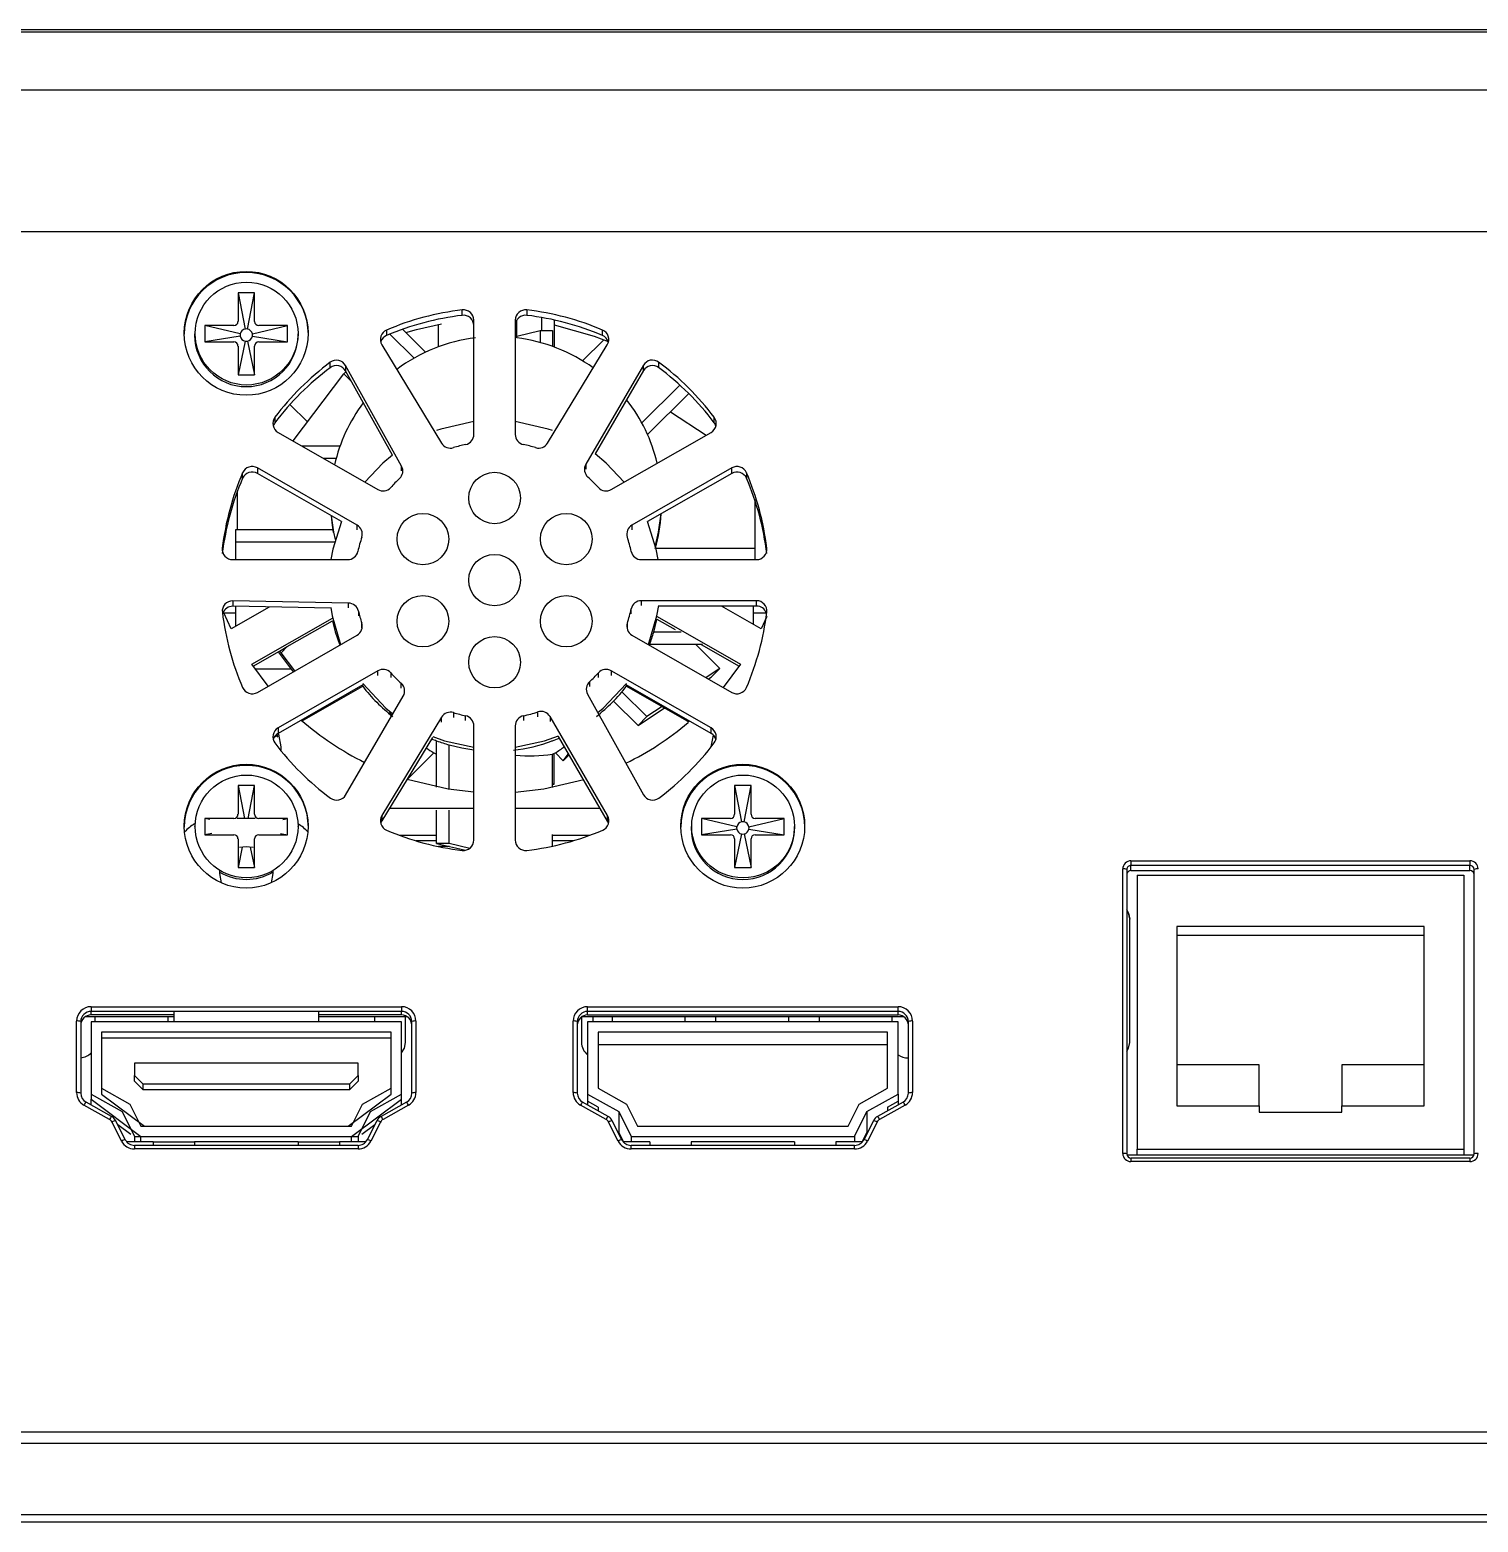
# Model space of a CAD drawing. Header units: millimetres. Extents: x 102 to 710, y 145 to 429.
# Drawn here: x 581.69 to 616.69, y 170.69 to 206.75 of the extents above; entities that cross this region are included whole.
import ezdxf

# ---------------------------------------------------------------- set-up
doc = ezdxf.new("R2010")
doc.units = ezdxf.units.MM

msp = doc.modelspace()

# ---------------------------------------------------------------- linework, layer by layer
at = {"color": 7, "linetype": 'Continuous', "lineweight": 25}
for p, q in [((698.6356, 206.6885), (522.1572, 206.6885)), ((698.6315, 206.7471), (522.1613, 206.7471)), ((522.0624, 205.2972), (698.7304, 205.2972)), ((698.8418, 201.8662), (521.951, 201.8662)), ((587.1214, 200.3964), (586.7214, 200.3964)), ((586.7214, 200.3964), (586.7214, 199.7023)), ((586.7214, 200.3964), (586.892, 199.5181)), ((586.9508, 199.5181), (587.1214, 200.3964)), ((587.1214, 199.7023), (587.1214, 200.3964)), ((592.142, 199.8486), (592.142, 199.9795)), ((593.7008, 199.9795), (593.7008, 199.8486)), ((594.0587, 199.7967), (594.0587, 199.4807)), ((585.6714, 199.4049), (585.6714, 199.373)), ((586.6214, 199.6032), (585.9214, 199.6032)), ((585.9214, 199.6032), (585.9214, 199.2066)), ((586.7743, 199.4014), (585.9214, 199.6032)), ((587.0685, 199.4014), (587.9214, 199.6032)), ((587.9214, 199.6032), (587.2214, 199.6032)), ((587.9214, 199.2066), (587.9214, 199.6032)), ((588.1714, 199.373), (588.1714, 199.4049)), ((590.312, 199.4937), (590.312, 199.3628)), ((590.6954, 199.5121), (591.2541, 198.9581)), ((591.5587, 199.6304), (591.5587, 199.0854)), ((592.4214, 196.9701), (592.4214, 199.7331)), ((593.4214, 199.7331), (593.4214, 196.9701)), ((593.4587, 199.3051), (593.4587, 199.7326)), ((593.4587, 199.3485), (594.0214, 199.4807)), ((594.0214, 199.4807), (594.0214, 199.1937)), ((594.0214, 199.4807), (594.3214, 199.4807)), ((594.3214, 199.4807), (594.3214, 199.099)), ((594.3587, 199.7377), (594.3587, 199.0854)), ((595.5308, 199.3628), (595.5308, 199.4937)), ((586.7743, 199.3431), (585.9214, 199.2066)), ((585.9214, 199.2066), (586.6214, 199.2066)), ((586.892, 199.2264), (586.7214, 198.4135)), ((586.7214, 199.1075), (586.7214, 198.4135)), ((586.9508, 199.2264), (587.1214, 198.4135)), ((587.0685, 199.3431), (587.9214, 199.2066)), ((587.1214, 198.4135), (587.1214, 199.1075)), ((587.2214, 199.2066), (587.9214, 199.2066)), ((590.1964, 199.1375), (591.6408, 196.7606)), ((590.3891, 199.3951), (590.975, 198.8142)), ((594.202, 196.7606), (595.6464, 199.1375)), ((595.5591, 199.2589), (595.048, 198.7522)), ((588.9525, 198.5839), (588.9525, 198.7147)), ((596.8859, 198.718), (596.8859, 198.5872)), ((586.7214, 198.4135), (587.1214, 198.4135)), ((588.0529, 196.8129), (589.2798, 198.4369)), ((589.2798, 198.4369), (589.3309, 198.4876)), ((589.2798, 198.4369), (589.4566, 198.2616)), ((590.6731, 196.2062), (589.3211, 198.636)), ((589.3211, 198.636), (589.3211, 198.5052)), ((590.4534, 196.4703), (589.3211, 198.5052)), ((596.5198, 198.6433), (595.1277, 196.2505)), ((596.5198, 198.5125), (595.3495, 196.5009)), ((596.5198, 198.5125), (596.5198, 198.6433)), ((597.3991, 198.1653), (596.4792, 197.2532)), ((597.6155, 197.9592), (596.6185, 196.9707)), ((587.9762, 197.6947), (588.4009, 197.2736)), ((587.6135, 197.3849), (587.6135, 197.254)), ((597.1715, 197.5189), (598.032, 196.9517)), ((598.2293, 197.254), (598.2293, 197.3849)), ((587.6888, 197.0216), (590.1, 195.6401)), ((595.7428, 195.6401), (598.154, 197.0216)), ((588.262, 196.6932), (589.1878, 196.6932)), ((589.6, 194.7806), (587.1888, 196.1621)), ((587.1888, 196.1621), (587.1888, 196.0313)), ((588.7811, 196.3957), (589.0947, 196.3957)), ((598.654, 196.1621), (596.2428, 194.7806)), ((598.654, 196.0313), (598.654, 196.1621)), ((586.8341, 195.9143), (586.8341, 196.0452)), ((589.2249, 194.8647), (587.1888, 196.0313)), ((598.654, 196.0313), (596.6179, 194.8647)), ((599.0087, 196.0452), (599.0087, 195.9143)), ((586.7087, 194.6722), (586.7087, 195.6029)), ((599.2087, 195.392), (599.2087, 194.2146)), ((586.6714, 194.6722), (589.0132, 194.6722)), ((586.6714, 194.3747), (586.6714, 194.6722)), ((586.6714, 193.9468), (586.6714, 194.3747)), ((586.6714, 194.3747), (589.0574, 194.3747)), ((599.2087, 194.2146), (596.825, 194.2146)), ((599.2087, 194.2146), (599.2087, 193.9468)), ((586.5907, 193.9468), (589.3748, 193.9468)), ((596.468, 193.9468), (599.2521, 193.9468)), ((589.3925, 192.8962), (586.5961, 192.9491)), ((586.5961, 192.9491), (586.5961, 192.8182)), ((599.2521, 192.9544), (596.468, 192.9544)), ((599.2521, 192.8235), (599.2521, 192.9544)), ((586.3794, 192.6592), (586.6714, 192.6592)), ((586.5535, 192.2764), (586.3794, 192.6592)), ((587.4711, 192.8017), (586.5535, 192.2764)), ((588.9609, 192.7735), (586.5961, 192.8182)), ((586.6714, 192.3439), (586.6714, 192.8168)), ((596.8477, 192.5719), (598.8639, 191.4178)), ((599.2521, 192.8235), (596.8887, 192.8235)), ((599.3639, 192.2764), (598.4081, 192.8235)), ((599.1714, 192.8235), (599.1714, 192.3866)), ((599.1714, 192.6592), (599.4874, 192.6592)), ((599.5021, 192.5751), (599.3639, 192.2764)), ((587.0535, 191.4178), (589.0028, 192.5336)), ((587.912, 191.844), (589.0065, 192.4705)), ((597.4288, 192.1936), (596.7672, 192.1936)), ((596.8442, 192.5087), (597.2845, 192.2566)), ((587.1888, 190.739), (589.6, 192.1205)), ((587.7211, 191.7347), (587.912, 191.844)), ((587.7615, 191.6947), (587.912, 191.844)), ((589.1714, 191.9041), (589.1714, 191.8961)), ((589.1744, 191.8961), (589.1714, 191.8961)), ((596.2428, 192.1205), (598.654, 190.739)), ((597.9485, 191.8961), (596.6684, 191.8961)), ((598.3681, 191.3177), (597.7846, 191.8961)), ((597.9143, 191.8961), (598.8317, 191.3709)), ((587.0856, 191.3709), (587.7211, 191.7347)), ((587.691, 191.7175), (588.0552, 191.2354)), ((587.7615, 191.6947), (587.7211, 191.7347)), ((588.0924, 191.2567), (587.7615, 191.6947)), ((587.4509, 190.8892), (587.0535, 191.4178)), ((587.1292, 191.3088), (587.9998, 191.3088)), ((590.1, 191.2611), (587.6888, 189.8796)), ((598.154, 189.8796), (595.7428, 191.2611)), ((598.3681, 191.3177), (598.0314, 191.0957)), ((598.0886, 191.063), (598.1559, 191.1073)), ((598.1559, 191.1073), (598.3681, 191.3177)), ((598.8639, 191.4178), (598.4424, 190.8602)), ((589.7411, 190.9246), (587.6888, 189.7487)), ((588.2715, 190.0501), (589.7345, 190.8875)), ((589.7345, 190.8875), (589.7345, 190.9208)), ((596.6003, 190.1524), (595.9979, 190.7496)), ((598.154, 189.7487), (596.1017, 190.9246)), ((596.1083, 190.8875), (596.1083, 190.9208)), ((596.1083, 190.8875), (597.6161, 190.0245)), ((589.323, 188.2578), (590.7151, 190.6506)), ((595.1697, 190.6949), (596.5217, 188.2651)), ((596.3882, 189.9421), (595.7973, 190.5278)), ((596.9685, 190.3951), (596.6003, 190.1524)), ((591.6408, 190.1405), (590.1964, 187.7636)), ((595.6537, 187.7616), (594.2617, 190.1544)), ((596.3882, 189.9421), (597.0258, 190.3624)), ((596.6003, 190.1524), (596.3882, 189.9421)), ((597.6056, 190.0156), (597.5702, 190.0507)), ((587.6032, 189.6676), (587.6829, 189.7131)), ((587.6537, 189.6965), (587.6815, 189.6597)), ((587.6888, 189.8796), (587.6888, 189.7487)), ((592.4214, 187.168), (592.4214, 189.931)), ((593.4214, 189.931), (593.4214, 187.168)), ((595.6537, 187.6308), (594.4663, 189.6718)), ((598.154, 189.7487), (598.154, 189.8796)), ((598.1587, 189.4217), (598.211, 189.7039)), ((598.2194, 189.6791), (598.2396, 189.6676)), ((587.7587, 189.4217), (587.754, 189.3362)), ((591.4237, 189.6525), (590.1964, 187.6328)), ((591.5214, 188.4516), (591.5214, 189.5692)), ((591.8214, 188.3969), (591.8214, 189.4713)), ((594.3214, 189.5662), (594.2989, 189.5609)), ((594.3133, 189.5662), (594.3214, 189.5662)), ((594.3214, 189.5692), (594.3214, 189.5662)), ((590.8069, 188.6374), (591.4514, 189.2764)), ((594.3214, 188.4368), (594.3214, 189.2477)), ((594.3587, 188.5213), (594.3587, 189.2628)), ((594.3914, 189.2764), (594.5831, 189.0863)), ((594.5831, 189.0863), (594.7095, 189.2537)), ((594.725, 189.2271), (594.5831, 189.0863)), ((587.1214, 188.4877), (586.7214, 188.4877)), ((586.7214, 188.4877), (586.7214, 187.7937)), ((586.7214, 188.4877), (586.8758, 187.6925)), ((586.9669, 187.6925), (587.1214, 188.4877)), ((587.1214, 187.7937), (587.1214, 188.4877)), ((594.3587, 188.5213), (594.3214, 188.53)), ((594.3214, 188.5213), (594.3587, 188.5213)), ((599.1214, 188.4877), (598.7214, 188.4877)), ((598.7214, 188.4877), (598.7214, 187.7937)), ((598.7214, 188.4877), (598.892, 187.6094)), ((598.9508, 187.6094), (599.1214, 188.4877)), ((599.1214, 187.7937), (599.1214, 188.4877)), ((592.4214, 187.9346), (590.3798, 187.9346)), ((591.5214, 187.0876), (591.5214, 187.8889)), ((591.8214, 187.0876), (591.8214, 187.8889)), ((595.477, 187.9346), (593.4214, 187.9346)), ((586.6214, 187.6945), (585.9214, 187.6945)), ((585.9214, 187.6945), (585.9214, 187.2979)), ((586.0419, 187.666), (585.9214, 187.6945)), ((587.1381, 187.6925), (586.7047, 187.6925)), ((587.9214, 187.6945), (587.2214, 187.6945)), ((587.8009, 187.666), (587.9214, 187.6945)), ((587.9214, 187.2979), (587.9214, 187.6945)), ((590.1964, 187.7636), (590.1964, 187.6328)), ((595.6537, 187.6308), (595.6537, 187.7616)), ((598.6214, 187.6945), (597.9214, 187.6945)), ((597.9214, 187.6945), (597.9214, 187.2979)), ((598.7743, 187.4928), (597.9214, 187.6945)), ((599.0685, 187.4928), (599.9214, 187.6945)), ((599.9214, 187.6945), (599.2214, 187.6945)), ((599.9214, 187.2979), (599.9214, 187.6945)), ((585.6714, 187.4962), (585.6714, 187.4906)), ((586.0928, 187.3254), (585.9214, 187.2979)), ((585.9214, 187.2979), (586.6214, 187.2979)), ((586.7214, 187.1988), (586.7214, 186.5048)), ((587.1214, 186.5048), (587.1214, 187.1988)), ((587.2214, 187.2979), (587.9214, 187.2979)), ((587.75, 187.3254), (587.9214, 187.2979)), ((588.1714, 187.4906), (588.1714, 187.4962)), ((591.5214, 187.2819), (590.6295, 187.2819)), ((591.5214, 187.1513), (591.0243, 187.1513)), ((594.3214, 187.0245), (594.3214, 187.3015)), ((595.2133, 187.2819), (594.3214, 187.2819)), ((594.8185, 187.1513), (594.3214, 187.1513)), ((597.6714, 187.4962), (597.6714, 187.4643)), ((598.7743, 187.4344), (597.9214, 187.2979)), ((597.9214, 187.2979), (598.6214, 187.2979)), ((598.892, 187.3178), (598.7214, 186.5048)), ((598.7214, 187.1988), (598.7214, 186.5048)), ((598.9508, 187.3178), (599.1214, 186.5048)), ((599.0685, 187.4344), (599.9214, 187.2979)), ((599.1214, 186.5048), (599.1214, 187.1988)), ((599.2214, 187.2979), (599.9214, 187.2979)), ((600.1714, 187.4643), (600.1714, 187.4962)), ((586.8243, 186.9953), (586.7214, 186.5048)), ((587.0185, 186.9953), (587.1214, 186.5048)), ((591.8214, 187.0876), (591.5214, 187.0876)), ((591.5214, 187.0876), (592.2172, 186.9241)), ((592.322, 186.97), (591.8214, 187.0876)), ((586.7214, 186.5048), (587.1214, 186.5048)), ((587.5714, 186.3626), (587.5684, 186.4242)), ((598.7214, 186.5048), (599.1214, 186.5048)), ((608.1014, 179.5993), (608.1014, 186.4718)), ((608.2014, 186.4588), (608.2014, 179.5862)), ((608.3014, 186.6703), (616.4914, 186.6703)), ((608.3014, 186.6703), (608.3014, 186.5576)), ((616.4914, 186.5576), (608.3014, 186.5576)), ((608.3014, 186.4359), (608.3014, 186.5576)), ((608.3014, 186.4359), (616.4914, 186.4359)), ((616.4914, 186.6703), (616.4914, 186.5576)), ((616.4914, 186.4359), (616.4914, 186.5576)), ((616.5914, 179.5862), (616.5914, 186.4588)), ((587.5308, 186.1373), (587.5714, 186.3626)), ((608.4514, 186.3249), (608.4514, 179.7002)), ((608.4514, 186.3249), (616.3414, 186.3249)), ((616.3414, 186.3249), (616.3414, 179.7002)), ((608.2014, 185.4106), (608.2392, 185.4106)), ((608.2719, 182.2825), (608.2719, 185.2711)), ((615.3839, 185.0797), (609.4089, 185.0797)), ((609.4089, 185.0797), (609.4089, 180.7462)), ((615.3839, 180.7462), (615.3839, 185.0797)), ((615.3839, 184.8618), (609.4089, 184.8618)), ((583.0435, 182.9101), (585.1714, 182.9101)), ((583.1714, 183.1445), (590.6714, 183.1445)), ((583.1714, 183.1445), (583.1714, 183.0318)), ((590.6714, 183.0318), (583.1714, 183.0318)), ((583.1714, 182.945), (583.1714, 183.0318)), ((585.1714, 182.945), (583.1714, 182.945)), ((583.2719, 182.7763), (583.2719, 182.9101)), ((585.0219, 182.9101), (585.0219, 182.7763)), ((585.1714, 183.0201), (585.1714, 182.7763)), ((588.6714, 182.7763), (588.6714, 183.0201)), ((590.6714, 182.945), (588.6714, 182.945)), ((588.6714, 182.9101), (590.7992, 182.9101)), ((590.0219, 182.9101), (590.0219, 182.7763)), ((590.6714, 183.1445), (590.6714, 183.0318)), ((590.6714, 182.945), (590.6714, 183.0318)), ((590.7719, 182.2825), (590.7719, 182.9101)), ((595.0219, 182.8957), (595.0219, 182.2825)), ((595.0435, 182.9101), (602.7992, 182.9101)), ((595.1714, 183.1445), (602.6714, 183.1445)), ((595.1714, 183.0318), (595.1714, 183.1445)), ((602.6714, 183.0318), (595.1714, 183.0318)), ((595.1714, 182.945), (595.1714, 183.0318)), ((595.1714, 182.945), (602.6714, 182.945)), ((595.7719, 182.7763), (595.7719, 182.9101)), ((597.5219, 182.9101), (597.5219, 182.7763)), ((598.2719, 182.7763), (598.2719, 182.9101)), ((600.0219, 182.9101), (600.0219, 182.7763)), ((600.7719, 182.7763), (600.7719, 182.9101)), ((602.5219, 182.9101), (602.5219, 182.7763)), ((602.6714, 183.0318), (602.6714, 183.1445)), ((602.6714, 182.945), (602.6714, 183.0318)), ((582.8214, 181.0671), (582.8214, 182.7971)), ((582.9214, 182.7841), (582.9214, 181.054)), ((585.1714, 182.7763), (583.1714, 182.7763)), ((583.1714, 182.7763), (583.1714, 180.9081)), ((590.6714, 182.7763), (583.1714, 182.7763)), ((583.1714, 182.7763), (583.1714, 181.0329)), ((590.4214, 182.5272), (583.4214, 182.5272)), ((583.4214, 182.5272), (583.4214, 181.0329)), ((583.4214, 182.5272), (583.4214, 181.1781)), ((590.6714, 182.7763), (588.6714, 182.7763)), ((590.4214, 181.0329), (590.4214, 182.5272)), ((590.4214, 181.1781), (590.4214, 182.5272)), ((590.6714, 180.9081), (590.6714, 182.7763)), ((590.6714, 181.0329), (590.6714, 182.7763)), ((590.9214, 181.054), (590.9214, 182.7841)), ((591.0214, 182.7971), (591.0214, 181.0671)), ((594.8214, 181.0671), (594.8214, 182.7971)), ((594.9214, 182.7841), (594.9214, 181.054)), ((602.6714, 182.7763), (595.1714, 182.7763)), ((595.1714, 182.7763), (595.1714, 181.0329)), ((602.4214, 182.5272), (595.4214, 182.5272)), ((595.4214, 182.5272), (595.4214, 181.1781)), ((602.4214, 181.1781), (602.4214, 182.5272)), ((602.6714, 181.0329), (602.6714, 182.7763)), ((602.9214, 181.054), (602.9214, 182.7841)), ((603.0214, 182.7971), (603.0214, 181.0671)), ((583.4214, 182.3895), (590.4214, 182.3895)), ((602.4214, 182.2265), (595.4214, 182.2265)), ((584.2214, 181.7801), (584.2214, 181.4812)), ((589.6214, 181.7801), (584.2214, 181.7801)), ((589.6214, 181.4812), (589.6214, 181.7801)), ((611.3964, 181.742), (609.4089, 181.742)), ((611.3964, 180.7462), (611.3964, 181.742)), ((615.3839, 181.742), (613.3964, 181.742)), ((613.3964, 181.742), (613.3964, 180.7462)), ((584.2214, 181.4812), (584.4214, 181.282)), ((584.2214, 181.3435), (584.2214, 181.4812)), ((589.4214, 181.282), (589.6214, 181.4812)), ((589.6214, 181.4812), (589.6214, 181.3435)), ((583.1714, 181.0329), (583.9214, 180.6095)), ((583.4214, 181.1781), (584.1109, 180.7888)), ((583.4214, 181.0329), (584.4589, 180.2609)), ((584.4214, 181.1443), (584.2214, 181.3435)), ((584.4214, 181.282), (589.4214, 181.282)), ((584.4214, 181.282), (584.4214, 181.1443)), ((584.4214, 181.1443), (589.4214, 181.1443)), ((589.3839, 180.2609), (590.4214, 181.0329)), ((589.6214, 181.3435), (589.4214, 181.1443)), ((589.4214, 181.1443), (589.4214, 181.282)), ((589.7319, 180.7888), (590.4214, 181.1781)), ((589.9214, 180.6095), (590.6714, 181.0329)), ((595.1714, 181.0329), (595.9214, 180.6095)), ((595.1714, 181.0329), (595.1714, 180.859)), ((595.4214, 181.1781), (596.1109, 180.7888)), ((601.7319, 180.7888), (602.4214, 181.1781)), ((601.9214, 180.6095), (602.6714, 181.0329)), ((602.6714, 181.0329), (602.6714, 180.859)), ((583.6166, 180.4188), (582.9993, 180.7646)), ((583.6655, 180.493), (583.0482, 180.8388)), ((583.1714, 180.9081), (584.3758, 180.0118)), ((583.1714, 180.7704), (583.1714, 180.9081)), ((583.1747, 180.7679), (583.1714, 180.7704)), ((583.1714, 180.7704), (583.1714, 180.7698)), ((584.1109, 180.7888), (584.3759, 180.2609)), ((589.4669, 180.2609), (589.7319, 180.7888)), ((589.467, 180.0118), (590.6714, 180.9081)), ((590.7946, 180.8388), (590.1773, 180.493)), ((590.8434, 180.7646), (590.2262, 180.4188)), ((590.6714, 180.7704), (590.6681, 180.7679)), ((590.6714, 180.7704), (590.6714, 180.9081)), ((590.6714, 180.7698), (590.6714, 180.7704)), ((595.6166, 180.4188), (594.9993, 180.7646)), ((595.6655, 180.493), (595.0482, 180.8388)), ((595.4214, 180.7179), (595.1714, 180.859)), ((595.1714, 180.859), (595.1714, 180.7698)), ((595.4214, 180.7179), (595.4214, 180.6297)), ((596.1109, 180.7888), (596.3759, 180.2609)), ((601.4669, 180.2609), (601.7319, 180.7888)), ((602.7946, 180.8388), (602.1773, 180.493)), ((602.8434, 180.7646), (602.2262, 180.4188)), ((602.4214, 180.7179), (602.6714, 180.859)), ((602.4214, 180.7179), (602.4214, 180.6297)), ((602.6714, 180.859), (602.6714, 180.7698)), ((609.4089, 180.7462), (611.3964, 180.7462)), ((611.3964, 180.7462), (611.3964, 180.5968)), ((613.3964, 180.5968), (613.3964, 180.7462)), ((613.3964, 180.7462), (615.3839, 180.7462)), ((583.6655, 180.493), (583.6658, 180.4925)), ((583.9086, 179.8979), (583.6769, 180.3559)), ((583.9978, 179.93), (583.7662, 180.388)), ((584.1293, 180.0576), (583.815, 180.2914)), ((583.9214, 180.6095), (584.2214, 180.0118)), ((589.6214, 180.0118), (589.9214, 180.6095)), ((590.0278, 180.2914), (589.7135, 180.0576)), ((590.0766, 180.388), (589.845, 179.93)), ((590.1658, 180.3559), (589.9342, 179.8979)), ((590.177, 180.4925), (590.1773, 180.493)), ((595.6655, 180.493), (595.6658, 180.4925)), ((595.9086, 179.8979), (595.6769, 180.3559)), ((595.9978, 179.93), (595.7662, 180.388)), ((595.9214, 180.6095), (596.2214, 180.0118)), ((595.9214, 180.6095), (595.9214, 180.1062)), ((601.6214, 180.0118), (601.9214, 180.6095)), ((602.0766, 180.388), (601.845, 179.93)), ((601.9214, 180.6095), (601.9214, 180.1062)), ((602.1658, 180.3559), (601.9342, 179.8979)), ((602.177, 180.4925), (602.1773, 180.493)), ((611.3964, 180.5968), (613.3964, 180.5968)), ((583.9978, 179.93), (583.998, 179.9296)), ((584.2214, 180.0118), (584.2214, 179.8817)), ((584.2214, 180.0118), (589.6214, 180.0118)), ((584.3758, 180.0118), (589.467, 180.0118)), ((584.3758, 179.8817), (584.3758, 180.0118)), ((584.3759, 180.2609), (589.4669, 180.2609)), ((584.4589, 180.2609), (589.3839, 180.2609)), ((589.467, 179.8817), (589.467, 180.0118)), ((589.6214, 180.0118), (589.6214, 179.8817)), ((589.8448, 179.9296), (589.845, 179.93)), ((595.9036, 180.1162), (595.9214, 180.1062)), ((595.9214, 180.1062), (596.0341, 179.8817)), ((595.9978, 179.93), (595.998, 179.9296)), ((596.2214, 180.0118), (601.6214, 180.0118)), ((596.2214, 180.0118), (596.2214, 179.8817)), ((596.3759, 180.2609), (601.4669, 180.2609)), ((601.6214, 180.0118), (601.6214, 179.8817)), ((601.8087, 179.8817), (601.9214, 180.1062)), ((601.8448, 179.9296), (601.845, 179.93)), ((601.9214, 180.1062), (601.9391, 180.1162)), ((584.6714, 179.8817), (584.0297, 179.8817)), ((589.6214, 179.7934), (584.2214, 179.7934)), ((589.6214, 179.7064), (584.2214, 179.7064)), ((584.6714, 179.8817), (584.6714, 179.7934)), ((585.6714, 179.8741), (584.6714, 179.8741)), ((585.6714, 179.8817), (585.6714, 179.7934)), ((588.1714, 179.8817), (585.6714, 179.8817)), ((588.1714, 179.8817), (588.1714, 179.7934)), ((589.1714, 179.8741), (588.1714, 179.8741)), ((589.1714, 179.8817), (589.1714, 179.7934)), ((589.8131, 179.8817), (589.1714, 179.8817)), ((596.6714, 179.8817), (596.0297, 179.8817)), ((601.6214, 179.7934), (596.2214, 179.7934)), ((601.6214, 179.7064), (596.2214, 179.7064)), ((596.6714, 179.8817), (596.6714, 179.7934)), ((597.6714, 179.8817), (597.6714, 179.7934)), ((600.1714, 179.8817), (597.6714, 179.8817)), ((600.1714, 179.8817), (600.1714, 179.7934)), ((601.1714, 179.8817), (601.1714, 179.7934)), ((601.8131, 179.8817), (601.1714, 179.8817)), ((608.2032, 179.5677), (616.5896, 179.5677)), ((608.4514, 179.5677), (608.4514, 179.7002)), ((608.4514, 179.7002), (616.3414, 179.7002)), ((616.3414, 179.7002), (616.3414, 179.5677)), ((616.4914, 179.4878), (608.3014, 179.4878)), ((616.4914, 179.4008), (608.3014, 179.4008)), ((518.4657, 172.8722), (702.327, 172.8722)), ((702.327, 172.5895), (518.4657, 172.5895)), ((702.1625, 170.6895), (518.6472, 170.6895)), ((518.6677, 170.8717), (702.142, 170.8717))]:
    msp.add_line(p, q, dxfattribs=at)
at = {"color": 8, "linetype": 'Continuous', "lineweight": 25}
for p, q in [((590.6731, 196.0884), (590.6731, 196.2062)), ((595.1277, 196.2505), (595.1277, 196.1327)), ((589.6, 194.6629), (589.6, 194.7806)), ((596.2428, 194.7806), (596.2428, 194.6629)), ((586.3424, 194.2241), (586.3424, 194.1657)), ((599.5004, 194.1657), (599.5004, 194.2241)), ((596.468, 192.9544), (596.468, 192.8366)), ((589.3925, 192.7784), (589.3925, 192.8962)), ((589.6314, 192.7034), (589.6314, 192.5857)), ((596.2234, 192.6398), (596.2234, 192.7576)), ((589.7127, 192.2945), (589.7127, 192.4123)), ((596.1301, 192.4123), (596.1301, 192.2945)), ((590.1, 191.1433), (590.1, 191.2611)), ((590.4109, 191.212), (590.4109, 191.0943)), ((595.4318, 191.0943), (595.4318, 191.212)), ((595.7428, 191.2611), (595.7428, 191.1433)), ((590.6657, 190.8414), (590.6657, 190.9592)), ((595.2184, 190.9966), (595.2184, 190.8789)), ((591.6408, 190.0227), (591.6408, 190.1405)), ((591.9284, 190.2495), (591.9284, 190.1317)), ((592.2231, 190.056), (592.2231, 190.1737)), ((593.6197, 190.1737), (593.6197, 190.056)), ((593.9677, 190.1485), (593.9677, 190.2663)), ((594.2617, 190.1544), (594.2617, 190.0367)), ((591.8331, 187.0144), (591.5692, 187.0144)), ((595.2964, 182.9101), (595.2964, 182.7763)), ((584.2214, 179.7934), (584.2214, 179.7064)), ((589.6214, 179.7934), (589.6214, 179.7064)), ((596.2214, 179.7064), (596.2214, 179.7934)), ((601.6214, 179.7064), (601.6214, 179.7934)), ((608.3014, 179.4878), (608.3014, 179.4008)), ((616.4914, 179.4878), (616.4914, 179.4008))]:
    msp.add_line(p, q, dxfattribs=at)
at = {"color": 7, "linetype": 'Continuous', "lineweight": 25, "flags": 128}
for points in [[(590.7753, 199.4328), (591.0334, 199.5083), (591.642, 199.646)], [(594.3587, 199.6156), (595.3298, 199.345), (595.6691, 199.2144)], [(592.4214, 197.2841), (591.6245, 197.101), (591.5214, 197.0644)], [(594.3214, 197.0644), (594.2183, 197.101), (593.4214, 197.2841)], [(590.4534, 196.4703), (590.2245, 196.2783), (589.7904, 195.8175)], [(596.0524, 195.8175), (595.6183, 196.2783), (595.3495, 196.5009)], [(589.2249, 194.8647), (589.0146, 194.2006), (588.967, 193.9468)], [(588.9697, 195.0109), (588.9863, 194.8396), (589.0226, 194.5993)], [(588.9755, 195.0076), (589.0333, 194.6082), (589.0728, 194.4301)], [(596.8758, 193.9468), (596.8282, 194.2006), (596.6179, 194.8647)], [(596.8073, 194.2898), (596.8841, 194.6082), (596.9458, 195.0526)], [(588.9619, 192.7865), (588.996, 192.5872), (589.2013, 191.8921)], [(596.6415, 191.8921), (596.8468, 192.5872), (596.8878, 192.8366)], [(589.0065, 192.4705), (589.073, 192.2028), (589.1714, 191.9041)], [(596.7672, 192.1936), (596.8422, 192.4988), (596.8442, 192.5087)], [(589.7345, 190.9528), (590.2929, 190.3601), (590.4645, 190.2199)], [(595.4171, 190.2502), (595.5499, 190.3601), (596.1083, 190.9528)], [(587.6878, 189.7481), (587.6978, 189.7253), (587.7587, 189.4217)], [(591.4269, 189.6708), (591.7115, 189.5694), (592.4214, 189.4147)], [(593.4214, 189.4147), (594.1313, 189.5694), (594.4633, 189.6901)], [(591.8214, 189.4713), (592.1293, 189.3969), (592.4214, 189.3495)], [(592.4214, 188.3265), (591.8037, 188.3998), (590.8063, 188.6364)], [(595.0752, 188.6252), (594.1137, 188.3998), (593.4214, 188.3213)], [(587.0839, 186.9895), (586.9214, 187.0101), (586.7589, 186.9895)], [(586.2743, 186.4242), (586.2714, 186.3626), (586.312, 186.1373)], [(608.2719, 185.2711), (608.2433, 185.414), (608.2014, 185.4891)], [(608.2014, 185.476), (608.2433, 185.4009), (608.2719, 185.258)], [(590.6714, 182.028), (590.7433, 182.1395), (590.7719, 182.2825)], [(608.2014, 182.0644), (608.2433, 182.1395), (608.2719, 182.2825)]]:
    msp.add_lwpolyline(points, dxfattribs=at)
at = {"color": 7, "linetype": 'Continuous', "lineweight": 25}
for centre, radius in [((586.9187, 199.4147), 1.497), ((586.9288, 199.4074), 1.2426), ((586.9187, 187.506), 1.4969), ((598.9187, 187.506), 1.4969), ((586.9288, 187.4987), 1.2426), ((598.9288, 187.4987), 1.2426)]:
    msp.add_circle(centre, radius, dxfattribs=at)
for centre, radius, start, end in [((586.9214, 199.3833), 1.5, 0.32824, 179.67176), ((586.6217, 199.7029), 0.0997, 269.84196, 359.66608), ((586.9189, 199.3723), 0.1475, 168.59286, 191.40714), ((586.9203, 199.3719), 0.1489, 100.95151, 168.55663), ((586.9214, 199.3696), 0.1514, 78.79283, 101.20717), ((586.9225, 199.3719), 0.1489, 11.44448, 79.04738), ((586.9239, 199.3723), 0.1475, 348.59286, 11.40714), ((587.2211, 199.7029), 0.0997, 180.33455, 270.15847), ((586.9214, 199.3761), 1.25, 180.36023, 359.63977), ((586.6217, 199.1069), 0.0997, 0.33476, 90.15719), ((586.9203, 199.3727), 0.1489, 191.44399, 259.04787), ((586.9214, 199.3748), 0.1513, 258.78646, 281.21354), ((586.9225, 199.3727), 0.1489, 280.95244, 348.5557), ((587.2211, 199.1069), 0.0997, 89.84448, 179.6625), ((592.955, 195.3179), 4.0179, 97.09612, 126.62636), ((592.9622, 195.3175), 4.0184, 54.28833, 82.90285), ((592.9104, 195.3647), 3.9525, 143.12257, 167.22945), ((593.006, 195.3643), 3.9536, 13.33532, 38.23109), ((593.0238, 195.3054), 3.9349, 343.90496, 356.35686), ((592.9796, 193.2863), 3.942, 339.35036, 343.90681), ((592.1956, 193.0352), 3.2288, 200.50665, 200.65812), ((592.8979, 193.3086), 3.9836, 217.42853, 232.24231), ((592.9461, 193.3074), 3.9819, 307.75465, 322.57451), ((592.9385, 195.4409), 7.1302, 228.87634, 243.72669), ((592.9783, 195.4418), 7.1314, 295.93246, 310.38423), ((592.9208, 193.3467), 4.0284, 247.84163, 249.67204), ((592.9193, 193.343), 4.0244, 249.6741, 254.16824), ((592.9222, 193.3472), 4.0288, 276.46216, 290.20031), ((592.6418, 194.1076), 4.8393, 290.20713, 290.30885), ((592.9175, 193.3577), 4.0402, 290.3327, 292.86948), ((586.9214, 187.4746), 1.5, 0.32821, 179.67179), ((592.9146, 192.7399), 3.7599, 247.09823, 248.25107), ((592.924, 192.7501), 3.7709, 291.75062, 292.90008), ((598.9214, 187.4746), 1.5, 0.32816, 179.67184), ((586.1695, 186.6927), 0.9993, 119.791, 137.51307), ((586.6217, 187.7943), 0.0997, 269.84119, 359.66632), ((587.2211, 187.7943), 0.0997, 180.33617, 270.15739), ((587.6733, 186.6928), 0.9992, 42.04971, 60.20988), ((598.6217, 187.7943), 0.0997, 269.8415, 359.66601), ((598.9203, 187.4632), 0.1489, 100.95162, 168.55607), ((598.9214, 187.4611), 0.1513, 78.78517, 101.21483), ((598.9225, 187.4632), 0.1489, 11.44387, 79.04845), ((599.2211, 187.7943), 0.0997, 180.33422, 270.15827), ((586.6217, 187.1982), 0.0997, 0.33422, 90.15827), ((587.2211, 187.1982), 0.0997, 89.84268, 179.66376), ((598.9214, 187.4675), 1.25, 180.36036, 359.63964), ((598.6217, 187.1982), 0.0997, 0.33422, 90.15827), ((598.9189, 187.4636), 0.1475, 168.59276, 191.40724), ((598.9203, 187.464), 0.1489, 191.44412, 259.0482), ((598.9214, 187.4661), 0.1513, 258.78517, 281.21483), ((598.9225, 187.464), 0.1489, 280.95162, 348.55607), ((598.9239, 187.4636), 0.1475, 348.59276, 11.40724), ((599.2211, 187.1982), 0.0997, 89.8415, 179.66601), ((608.126, 186.2705), 0.2028, 68.16839, 96.95865), ((616.6668, 186.2705), 0.2028, 83.04111, 111.83189), ((586.9214, 187.479), 1.2588, 239.1696, 300.8304), ((582.846, 182.5958), 0.2028, 68.16868, 96.95833), ((590.9968, 182.5958), 0.2028, 83.04167, 111.83132), ((594.846, 182.5958), 0.2028, 68.16819, 96.95882), ((602.9968, 182.5958), 0.2028, 83.04111, 111.83189), ((595.3951, 182.2827), 0.3732, 180.04026, 233.16919), ((582.8972, 182.2843), 0.3754, 273.70008, 316.93161), ((602.8969, 182.2849), 0.3761, 233.1603, 273.73974), ((582.846, 180.8657), 0.2028, 68.16868, 96.95833), ((590.9968, 180.8657), 0.2028, 83.04167, 111.83132), ((594.846, 180.8657), 0.2028, 68.16819, 96.95882), ((602.9968, 180.8657), 0.2028, 83.04111, 111.83189), ((608.126, 179.398), 0.2028, 68.16691, 96.96014), ((616.6668, 179.398), 0.2028, 83.03962, 111.83337)]:
    msp.add_arc(centre, radius, start, end, dxfattribs=at)
at = {"color": 8, "linetype": 'Continuous', "lineweight": 25}
for centre, radius, start, end in [((583.2867, 180.6285), 0.318, 138.5935, 154.65506), ((590.5563, 180.6286), 0.3177, 25.33892, 41.41252), ((595.2866, 180.6285), 0.3179, 138.59053, 154.65703), ((602.5562, 180.6285), 0.3179, 25.34297, 41.40947), ((583.9039, 180.2828), 0.3178, 138.58916, 154.65739), ((583.7881, 180.1869), 0.2023, 96.21817, 123.32795), ((590.0547, 180.1869), 0.2023, 56.67183, 83.78281), ((589.9389, 180.2827), 0.3179, 25.34333, 41.40811), ((595.9038, 180.2828), 0.3178, 138.58969, 154.65888), ((595.7881, 180.1869), 0.2023, 96.21683, 123.32891), ((602.0547, 180.1869), 0.2023, 56.67109, 83.78317), ((601.9389, 180.2828), 0.3178, 25.34112, 41.41031), ((584.0197, 179.7289), 0.2023, 96.21817, 123.32795), ((589.8231, 179.7289), 0.2023, 56.67025, 83.78363), ((596.0197, 179.7289), 0.2023, 96.21678, 123.32896), ((601.8231, 179.7289), 0.2023, 56.67104, 83.78322)]:
    msp.add_arc(centre, radius, start, end, dxfattribs=at)
at = {"color": 7, "linetype": 'Continuous', "lineweight": 25}
for centre, major_axis, ratio, start_param, end_param in [((592.9214, 193.4506), (6.625, 0), 0.9923894, 1.6887165, 1.9756365), ((592.9214, 193.3197), (6.625, 0), 0.9923894, 1.6887165, 1.9756365), ((592.1714, 199.7331), (0.25, 0), 0.9923894, 0, 1.6887165), ((592.1714, 199.6023), (0.25, 0), 0.9923894, 0, 1.6887165), ((593.6714, 199.7331), (0.25, 0), 0.9923894, 1.4528762, 3.1415927), ((593.6714, 199.6023), (0.25, 0), 0.9923894, 1.4528762, 3.1415927), ((592.9214, 193.4506), (6.625, 0), 0.9923894, 1.1659561, 1.4528762), ((592.9214, 193.3197), (6.625, 0), 0.9923894, 1.1659561, 1.4528762), ((590.4105, 199.2657), (0.25, 0), 0.9923894, 1.9756365, 3.6842538), ((595.4323, 199.2657), (0.25, 0), 0.9923894, 5.7405241, 7.4491414), ((590.4105, 199.1348), (0.25, 0), 0.9923894, 1.9756365, 2.8149443), ((595.4323, 199.1348), (0.25, 0), 0.9923894, 0.2668802, 1.1659561), ((592.9214, 193.4506), (6.625, 0), 0.9923894, 2.2131537, 2.5000737), ((589.1022, 198.5161), (0.25, 0), 0.9923894, 0.5045364, 2.2131537), ((596.7363, 198.5193), (0.25, 0), 0.9923894, 0.9292774, 2.6179939), ((592.9214, 193.4506), (6.625, 0), 0.9923894, 0.6415189, 0.9292774), ((592.9214, 193.3197), (6.625, 0), 0.9923894, 2.2131537, 2.5000737), ((589.1022, 198.3852), (0.25, 0), 0.9923894, 0.5045364, 2.2131537), ((596.7363, 198.3884), (0.25, 0), 0.9923894, 0.9292774, 2.6179939), ((592.9214, 193.3197), (6.625, 0), 0.9923894, 0.6415189, 0.9292774), ((587.8138, 197.2364), (0.25, 0), 0.9923894, 2.5000737, 4.1887902), ((587.8138, 197.1056), (0.25, 0), 0.9923894, 2.5000737, 2.8747124), ((598.029, 197.2364), (0.25, 0), 0.9923894, 5.2359878, 6.9247042), ((598.029, 197.1056), (0.25, 0), 0.9923894, 0.2668802, 0.6415189), ((592.1714, 196.9701), (0.25, 0), 0.9923894, 4.9207908, 6.2831853), ((593.6714, 196.9701), (0.25, 0), 0.9923894, 3.1415927, 4.5039872), ((591.8548, 196.8888), (0.25, 0), 0.9923894, 3.6842538, 5.0110273), ((592.9214, 193.4506), (3.375, 0), 0.9923894, 1.7791981, 1.8694347), ((592.9214, 193.4506), (3.375, 0), 0.9923894, 1.272158, 1.3623945), ((593.9879, 196.8888), (0.25, 0), 0.9923894, 4.4137506, 5.7405241), ((587.0638, 195.9473), (0.25, 0), 0.9923894, 1.0471976, 2.735914), ((590.4543, 196.0863), (0.25, 0), 0.9923894, 5.4609482, 6.7877217), ((595.3442, 196.1265), (0.25, 0), 0.9923894, 2.6179939, 3.9803884), ((598.779, 195.9473), (0.25, 0), 0.9923894, 0.4056786, 2.0943951), ((592.9214, 193.4506), (6.625, 0), 0.9923894, 2.735914, 3.0236725), ((592.9214, 193.3197), (6.625, 0), 0.9923894, 2.735914, 3.0236725), ((587.0638, 195.8164), (0.25, 0), 0.9923894, 1.0471976, 2.735914), ((592.9214, 193.4506), (3.375, 0), 0.9923894, 2.3193555, 2.4095921), ((592.9214, 193.4506), (3.375, 0), 0.9923894, 0.7320006, 0.8387957), ((598.779, 195.8164), (0.25, 0), 0.9923894, 0.4056786, 2.0943951), ((592.9214, 193.4506), (6.625, 0), 0.9923894, 0.1179202, 0.4056786), ((592.9214, 193.3197), (6.625, 0), 0.9923894, 0.1179202, 0.4056786), ((590.225, 195.8549), (0.25, 0), 0.9923894, 4.1887902, 5.5511847), ((595.6178, 195.8549), (0.25, 0), 0.9923894, 3.8735932, 5.2359878), ((589.475, 194.5658), (0.25, 0), 0.9923894, 5.9679883, 7.3303829), ((596.3678, 194.5658), (0.25, 0), 0.9923894, 2.0943951, 3.4567896), ((592.9214, 193.4506), (3.375, 0), 0.9923894, 2.8263957, 2.9331908), ((592.9214, 193.4506), (3.375, 0), 0.9923894, 0.2084018, 0.315197), ((586.5907, 194.1949), (0.25, 0), 0.9923894, 3.0236725, 4.712389), ((589.3748, 194.1949), (0.25, 0), 0.9923894, 4.712389, 6.0747835), ((596.468, 194.1949), (0.25, 0), 0.9923894, 3.3499945, 4.712389), ((599.2521, 194.1949), (0.25, 0), 0.9923894, 4.712389, 6.4011055), ((586.5913, 192.701), (0.25, 0), 0.9923894, 1.5517339, 3.2603512), ((596.468, 192.7063), (0.25, 0), 0.9923894, 1.5707963, 2.9331908), ((599.2521, 192.7063), (0.25, 0), 0.9923894, 6.1652652, 7.8539816), ((592.9214, 193.4506), (6.625, 0), 0.9923894, 3.2603512, 3.5472713), ((586.5913, 192.5702), (0.25, 0), 0.9923894, 1.5517339, 2.7746487), ((589.3877, 192.6481), (0.25, 0), 0.9923894, 0.2249604, 1.5517339), ((592.9214, 193.4506), (3.375, 0), 0.9923894, 3.3665531, 3.4567896), ((592.9214, 193.4506), (3.375, 0), 0.9923894, 5.9679883, 6.0747835), ((592.9214, 193.4506), (6.625, 0), 0.9923894, 5.8775067, 6.1652652), ((599.2521, 192.5754), (0.25, 0), 0.9923894, 0.3442968, 1.5707963), ((589.475, 192.3354), (0.25, 0), 0.9923894, 5.2359878, 6.5983823), ((596.3678, 192.3354), (0.25, 0), 0.9923894, 2.8263957, 4.1887902), ((590.225, 191.0462), (0.25, 0), 0.9923894, 0.7320006, 2.0943951), ((592.9214, 193.4506), (3.375, 0), 0.9923894, 3.8735932, 3.9803884), ((592.9214, 193.4506), (3.375, 0), 0.9923894, 5.4609482, 5.5511847), ((595.6178, 191.0462), (0.25, 0), 0.9923894, 1.0471976, 2.4095921), ((587.0638, 190.9539), (0.25, 0), 0.9923894, 3.5472713, 5.2359878), ((590.4986, 190.7747), (0.25, 0), 0.9923894, 5.7595865, 7.1219811), ((595.3885, 190.8149), (0.25, 0), 0.9923894, 2.3193555, 3.646129), ((598.779, 190.9539), (0.25, 0), 0.9923894, 4.1887902, 5.8775067), ((592.9214, 193.0257), (-1.612, 4.1872), 0.8086225, 1.951871, 1.9826513), ((591.8548, 190.0124), (0.25, 0), 0.9923894, 1.272158, 2.5989315), ((592.9214, 193.4506), (3.375, 0), 0.9923894, 4.4137506, 4.5039872), ((592.1714, 189.931), (0.25, 0), 0.9923894, 0, 1.3623945), ((593.6714, 189.931), (0.25, 0), 0.9923894, 1.7791981, 3.1415927), ((592.9214, 193.4506), (3.375, 0), 0.9923894, 4.9207908, 5.0275859), ((594.0452, 190.0304), (0.25, 0), 0.9923894, 0.5235988, 1.8859933), ((587.8138, 189.6647), (0.25, 0), 0.9923894, 2.0943951, 3.7831116), ((587.8138, 189.5339), (0.25, 0), 0.9923894, 2.0943951, 2.8747124), ((598.029, 189.6647), (0.25, 0), 0.9923894, 5.6416664, 7.3303829), ((598.029, 189.5339), (0.25, 0), 0.9923894, 0.2668802, 1.0471976), ((592.9214, 193.4506), (6.625, 0), 0.9923894, 3.7831116, 4.0708701), ((592.9214, 193.0257), (-1.612, 4.1872), 0.8086225, 2.2416449, 2.2944598), ((592.9214, 193.0257), (1.612, 4.1872), 0.8086225, 3.9887255, 4.0523583), ((592.9214, 193.4506), (6.625, 0), 0.9923894, 5.3547463, 5.6416664), ((592.9214, 193.0257), (-2.8476, 3.0882), 0.7901204, 2.4130099, 2.6618779), ((589.1065, 188.3819), (0.25, 0), 0.9923894, 4.0708701, 5.7595865), ((596.7406, 188.385), (0.25, 0), 0.9923894, 3.646129, 5.3547463), ((590.4105, 187.6355), (0.25, 0), 0.9923894, 2.5989315, 4.3075488), ((590.4105, 187.5046), (0.25, 0), 0.9923894, 2.5989315, 2.8747124), ((595.4372, 187.6376), (0.25, 0), 0.9923894, 5.1180676, 6.8067841), ((595.4372, 187.5067), (0.25, 0), 0.9923894, 0.2668802, 0.5235988), ((592.9214, 193.4506), (6.625, 0), 0.9923894, 4.3075488, 4.5944688), ((592.1714, 187.168), (0.25, 0), 0.9923894, 4.5944688, 6.2831853), ((593.6714, 187.168), (0.25, 0), 0.9923894, 3.1415927, 4.8303091), ((592.9214, 193.4506), (6.625, 0), 0.9923894, 4.8303091, 5.1180676), ((608.3014, 186.4718), (0.2, 0), 0.9923894, 1.5707963, 3.1415927), ((608.3014, 186.4588), (0.1, 0), 0.9885841, 1.5707963, 3.1415927), ((608.3014, 186.3366), (0.1, 0), 0.9923894, 1.5707963, 3.1415927), ((616.4914, 186.4718), (0.2, 0), 0.9923894, 0, 1.5707963), ((616.4914, 186.4588), (0.1, 0), 0.9885841, 0, 1.5707963), ((616.4914, 186.3366), (0.1, 0), 0.9923894, 0, 1.5707963), ((583.1714, 182.7971), (0.35, 0), 0.9923894, 1.5707963, 3.1415927), ((583.1714, 182.7841), (0.25, 0), 0.9908673, 1.5707963, 3.1415927), ((583.1714, 182.6969), (0.25, 0), 0.9923894, 1.5707963, 3.1415927), ((590.6714, 182.7971), (0.35, 0), 0.9923894, 0, 1.5707963), ((590.6714, 182.7841), (0.25, 0), 0.9908673, 0, 1.5707963), ((590.6714, 182.6969), (0.25, 0), 0.9923894, 0, 1.5707963), ((595.1714, 182.7971), (0.35, 0), 0.9923894, 1.5707963, 3.1415927), ((595.1714, 182.7841), (0.25, 0), 0.9908673, 1.5707963, 3.1415927), ((595.1714, 182.6969), (0.25, 0), 0.9923894, 1.5707963, 3.1415927), ((602.6714, 182.7971), (0.35, 0), 0.9923894, 0, 1.5707963), ((602.6714, 182.7841), (0.25, 0), 0.9908673, 0, 1.5707963), ((602.6714, 182.6969), (0.25, 0), 0.9923894, 0, 1.5707963), ((583.1714, 181.0671), (0.35, 0), 0.9923894, 3.1415927, 4.1984737), ((583.1714, 181.054), (0.25, 0), 0.9908673, 3.1415927, 4.1984737), ((590.6714, 181.054), (0.25, 0), 0.9908673, 5.2263043, 6.2831853), ((590.6714, 181.0671), (0.35, 0), 0.9923894, 5.2263043, 6.2831853), ((595.1714, 181.0671), (0.35, 0), 0.9923894, 3.1415927, 4.1984737), ((595.1714, 181.054), (0.25, 0), 0.9908673, 3.1415927, 4.1984737), ((602.6714, 181.054), (0.25, 0), 0.9908673, 5.2263043, 6.2831853), ((602.6714, 181.0671), (0.35, 0), 0.9923894, 5.2263043, 6.2831853), ((583.5429, 180.2892), (0.15, 0), 0.9923894, 0.4651744, 1.056881), ((583.5429, 180.2761), (0.25, 0), 0.9939115, 0.4651744, 1.056881), ((590.2999, 180.2761), (0.25, 0), 0.9939115, 2.0847116, 2.6764183), ((590.2999, 180.2892), (0.15, 0), 0.9923894, 2.0847116, 2.6764183), ((595.5429, 180.2892), (0.15, 0), 0.9923894, 0.4651744, 1.056881), ((595.5429, 180.2761), (0.25, 0), 0.9939115, 0.4651744, 1.056881), ((602.2999, 180.2761), (0.25, 0), 0.9939115, 2.0847116, 2.6764183), ((602.2999, 180.2892), (0.15, 0), 0.9923894, 2.0847116, 2.6764183), ((584.2214, 180.0407), (0.25, 0), 0.9908673, 3.606767, 4.712389), ((589.6214, 180.0407), (0.25, 0), 0.9908673, 4.712389, 5.8180109), ((596.2214, 180.0407), (0.25, 0), 0.9908673, 3.606767, 4.712389), ((601.6214, 180.0407), (0.25, 0), 0.9908673, 4.712389, 5.8180109), ((584.2214, 180.0537), (0.35, 0), 0.9923894, 3.606767, 4.712389), ((589.6214, 180.0537), (0.35, 0), 0.9923894, 4.712389, 5.8180109), ((596.2214, 180.0537), (0.35, 0), 0.9923894, 3.606767, 4.712389), ((601.6214, 180.0537), (0.35, 0), 0.9923894, 4.712389, 5.8180109), ((608.3014, 179.5993), (0.2, 0), 0.9923894, 3.1415927, 4.712389), ((608.3014, 179.5862), (0.1, 0), 0.9885841, 3.1415927, 4.712389), ((616.4914, 179.5993), (0.2, 0), 0.9923894, 4.712389, 6.2831853), ((616.4914, 179.5862), (0.1, 0), 0.9885841, 4.712389, 6.2831853)]:
    msp.add_ellipse(centre, major_axis=major_axis, ratio=ratio, start_param=start_param, end_param=end_param, dxfattribs=at)
for centre in [(592.9214, 195.4354), (591.1893, 194.443), (594.6534, 194.443), (592.9214, 193.4506), (591.1893, 192.4582), (594.6534, 192.4582), (592.9214, 191.4658)]:
    msp.add_ellipse(centre, major_axis=(0.625, 0), ratio=0.9923894, dxfattribs=at)

doc.saveas('drawing.dxf')
